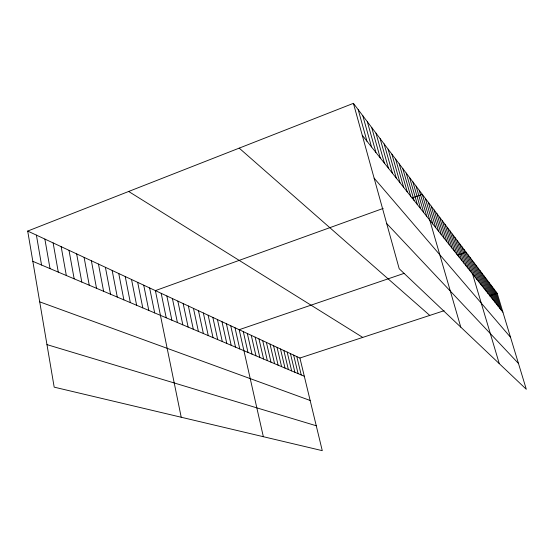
<?xml version="1.0" encoding="UTF-8"?>
<svg xmlns="http://www.w3.org/2000/svg" width="554" height="554" viewBox="0 0 554 554"><rect width="100%" height="100%" fill="white"/><g stroke="black" fill="none" stroke-linecap="round" stroke-linejoin="round"><path stroke-width="0.83" d="M27.7 231.06L299.908 358.022L322.269 450.658L54.181 387.149L27.7 231.06L353.417 103.342L497.18 293.295L526.3 389.275L399.199 268.738L353.417 103.342M383.202 208.415L155.39 290.615L181.213 417.245M412.038 198.007L422.273 194.316L460.776 327.137M404.088 273.378L239.183 329.699L263.344 436.704M457.687 255.069L466.08 252.202L499.279 363.653M299.908 358.022L444.128 310.704M489.404 295.85L497.18 293.295M46.965 344.616L316.258 425.763M39.708 301.847L310.157 400.473M32.838 261.336L304.312 376.263M128.66 191.469L362.731 337.407M239.196 148.126L429.766 315.413M386.685 223.518L518.468 363.459M374.13 178.159L510.518 337.248M362.268 135.301L502.914 312.179M495.608 291.21L501.377 310.247M494.002 289.091L499.812 308.28M492.368 286.937L498.219 306.279M490.706 284.742L496.599 304.243M489.016 282.505L494.951 302.165M487.291 280.227L493.275 300.06M485.539 277.914L491.564 297.907M483.753 275.553L489.826 295.718M481.938 273.15L488.053 293.488M480.083 270.705L486.246 291.217M478.199 268.212L484.404 288.904M476.274 265.671L482.527 286.55M474.314 263.081L480.616 284.14M472.313 260.435L478.67 281.688M470.277 257.748L476.682 279.195M468.199 254.999L474.653 276.64M463.92 249.348L470.478 271.391M461.717 246.433L468.324 268.683M459.467 243.462L466.129 265.92M457.168 240.422L463.885 263.095M454.82 237.327L461.593 260.214M452.424 234.155L459.252 257.278M449.98 230.928L456.863 254.265M447.48 227.618L454.419 251.197M444.924 224.245L451.925 248.06M442.314 220.797L449.37 244.847M439.641 217.265L446.766 241.565M436.912 213.657L444.093 238.206M434.114 209.966L441.365 234.771M431.261 206.192L438.567 231.26M428.332 202.328L435.707 227.659M425.34 198.367L432.778 223.975M419.219 190.278L426.788 216.441M416.089 186.144L423.727 212.591M412.882 181.913L420.59 208.643M409.6 177.571L417.37 204.606M406.234 173.125L414.08 200.458M402.786 168.568L410.701 196.206M399.247 163.894L407.232 191.85M395.618 159.102L403.679 187.377M391.893 154.178L400.03 182.785M388.077 149.13L396.276 178.076M384.151 143.943L392.433 173.236M380.12 138.618L388.479 168.264M375.972 133.14L384.414 163.153M371.713 127.517L380.231 157.897M367.337 121.728L375.937 152.488M362.828 115.772L371.512 146.928M358.196 109.65L366.956 141.201M296.805 356.568L301.224 374.961M293.648 355.1L298.087 373.631M290.435 353.604L294.901 372.281M287.173 352.081L291.653 370.91M283.856 350.53L288.357 369.511M280.483 348.958L285.005 368.091M277.048 347.358L281.591 366.644M273.558 345.731L278.122 365.176M270.006 344.076L274.583 363.68M266.391 342.386L270.989 362.157M262.707 340.668L267.333 360.606M258.96 338.923L263.607 359.034M255.152 337.144L259.812 357.427M251.267 335.336L255.948 355.793M247.313 333.487L252.015 354.124M243.282 331.611L248.005 352.427M235 327.746L239.757 348.937M230.734 325.759L235.519 347.143M226.392 323.73L231.191 345.308M221.967 321.666L226.787 343.445M217.452 319.561L222.286 341.541M212.847 317.414L217.701 339.595M208.145 315.219L213.02 337.615M203.353 312.989L208.249 335.592M198.464 310.704L203.373 333.529M193.471 308.377L198.401 331.424M188.367 305.995L193.318 329.277M183.166 303.571L188.131 327.075M177.848 301.092L182.827 324.831M172.419 298.558L177.412 322.539M166.865 295.968L171.879 320.198M161.193 293.322L166.221 317.802M149.622 287.928L154.684 312.92M143.728 285.178L148.797 310.427M137.697 282.367L142.78 307.879M131.533 279.486L136.623 305.275M125.225 276.543L130.328 302.609M118.764 273.538L123.881 299.88M112.157 270.456L117.282 297.082M105.398 267.298L110.53 294.222M98.467 264.071L103.605 291.293M91.368 260.761L96.521 288.295M84.097 257.368L89.249 285.22M76.646 253.891L81.798 282.062M69.008 250.325L74.16 278.828M61.169 246.668L66.321 275.511M53.129 242.922L58.281 272.104M44.874 239.072L50.026 268.607M36.405 235.118L41.543 265.02"/></g></svg>
